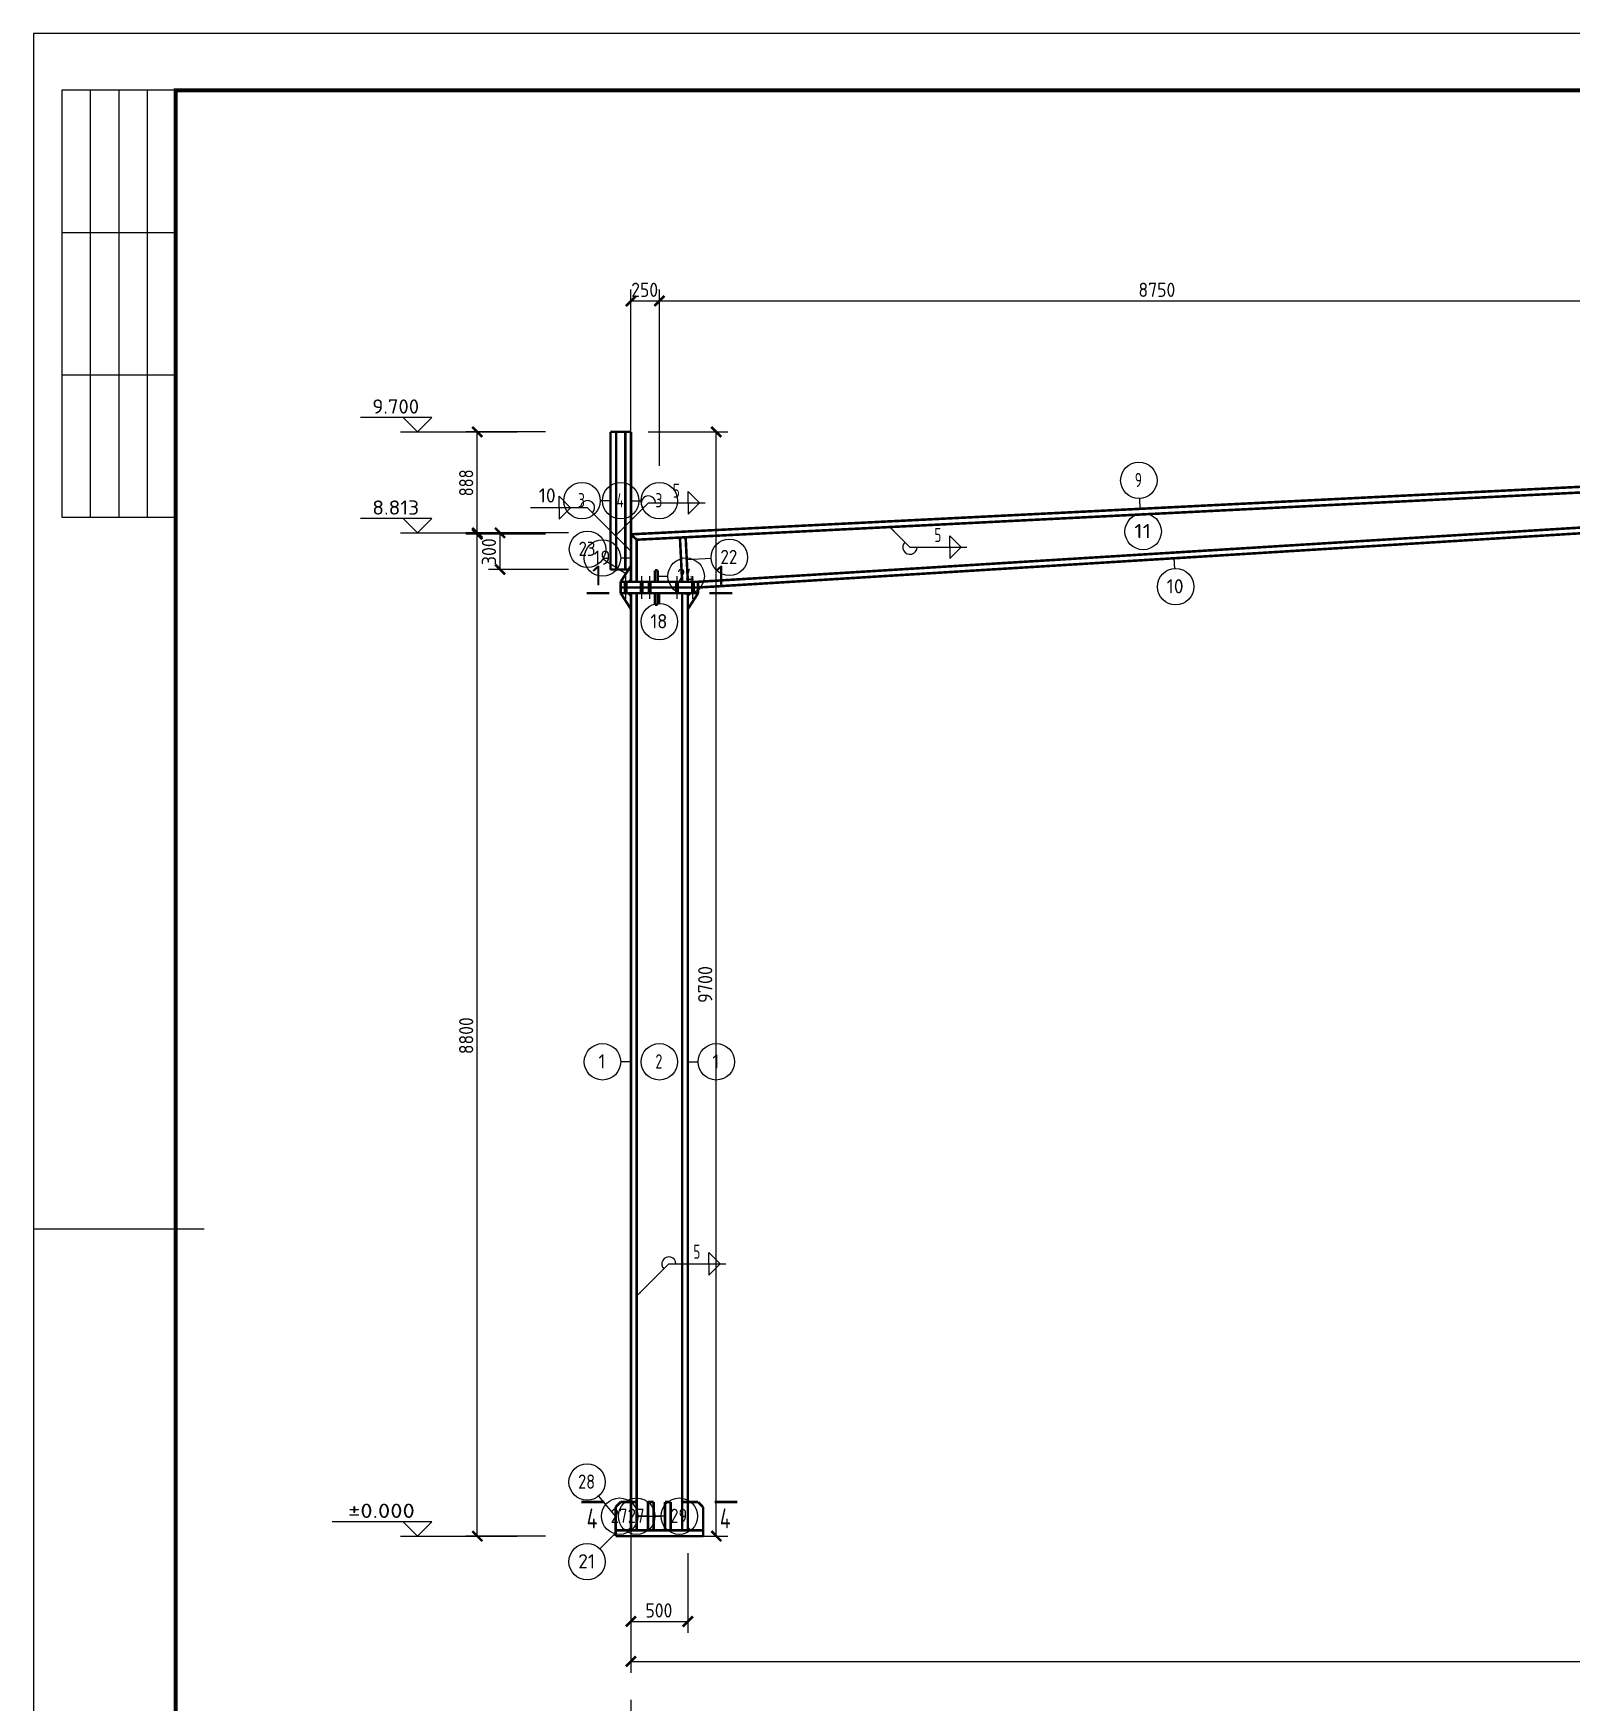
# Model space of a CAD drawing. Extents: x 14207793 to 14719554, y -1675802 to -1228715.
# Drawn here: x 14613431 to 14640460, y -1309125 to -1279800 of the extents above; entities that cross this region are included whole.
import ezdxf
from ezdxf.enums import TextEntityAlignment as Align

# ---------------------------------------------------------------- set-up
doc = ezdxf.new("R2010")
doc.units = 0
doc.header["$LTSCALE"] = 500
doc.header["$MEASUREMENT"] = 0
doc.linetypes.add('6', pattern=[8.75, 5, -1.25, 1.25, -1.25])
doc.layers.get('0').update_dxf_attribs({"linetype": 'CONTINUOUS'})
for name, color, linetype in [('10', 1, 'CONTINUOUS'), ('111', 253, '6'), ('114', 2, 'CONTINUOUS'), ('14', 2, 'CONTINUOUS'), ('图框外框__细线', 253, 'CONTINUOUS'), ('尺寸标注', 253, 'CONTINUOUS'), ('柱子', 3, 'CONTINUOUS'), ('楼层标高', 253, 'CONTINUOUS'), ('焊缝标注', 253, 'CONTINUOUS'), ('编号标注', 253, 'CONTINUOUS')]:
    doc.layers.add(name, color=color, linetype=linetype)
doc.styles.get("Standard").update_dxf_attribs({"font": 'SYSZ.shx', "width": 0.75, "bigfont": 'SYFS.shx'})

# ---------------------------------------------------------------- blocks, each defined once
blk = doc.blocks.new('997')
for p, q in [((25, 584), (5, 584)), ((5, 584), (5, 509)), ((10, 584), (10, 509)), ((15, 584), (15, 509)), ((20, 584), (20, 509)), ((5, 559), (25, 559)), ((5, 534), (25, 534)), ((5, 509), (25, 509))]:
    blk.add_line(p, q)

msp = doc.modelspace()

# ---------------------------------------------------------------- linework, layer by layer
at = {"layer": '10', "const_width": 45}
for points in [[(14623151.4, -1289635.02), (14623551.4, -1289635.02)], [(14625711.4, -1289635.02), (14625311.4, -1289635.02)], [(14623061.4, -1305600.17), (14623461.4, -1305600.17)], [(14625801.4, -1305600.17), (14625401.4, -1305600.17)]]:
    msp.add_lwpolyline(points, dxfattribs=at)
at = {"layer": '111'}
msp.add_line((14623931.4, -1304700.17), (14623931.4, -1310200.17), dxfattribs=at)
at = {"layer": '114'}
for p, q in [((14623841.4, -1289735.02), (14623841.4, -1289335.02)), ((14624121.4, -1289735.02), (14624121.4, -1289335.02)), ((14624261.4, -1289735.02), (14624261.4, -1289335.02)), ((14624741.4, -1289735.02), (14624741.4, -1289335.02)), ((14625021.4, -1289735.02), (14625021.4, -1289335.02))]:
    msp.add_line(p, q, dxfattribs=at)
at = {"layer": '114', "color": 1, "const_width": 70}
for points in [[(14623841.4, -1289635.02), (14623841.4, -1289435.02)], [(14624121.4, -1289635.02), (14624121.4, -1289435.02)], [(14624261.4, -1289635.02), (14624261.4, -1289435.02)], [(14624741.4, -1289635.02), (14624741.4, -1289435.02)], [(14625021.4, -1289635.02), (14625021.4, -1289435.02)]]:
    msp.add_lwpolyline(points, dxfattribs=at)
at = {"layer": '14', "const_width": 45}
for points in [[(14623931.4, -1288600.17), (14624031.4, -1288695.3)], [(14623931.4, -1289435.02), (14623931.4, -1288600.17)], [(14624031.4, -1288695.3), (14624031.4, -1289435.02)], [(14624792.51, -1288657.24), (14624892.26, -1288652.25)], [(14624831.4, -1289435.02), (14624792.51, -1288657.24)], [(14624892.26, -1288652.25), (14624931.4, -1289435.02)], [(14623751.4, -1289435.02), (14623931.4, -1289155.02)], [(14623891.4, -1289435.02), (14623751.4, -1289435.02)], [(14623751.4, -1289535.02), (14623751.4, -1289435.02)], [(14623751.4, -1289435.02), (14625111.4, -1289435.02)], [(14623931.4, -1289395.02), (14623891.4, -1289435.02)], [(14623931.4, -1289155.02), (14623931.4, -1289395.02)], [(14624031.4, -1289435.02), (14623931.4, -1289435.02)], [(14624351.4, -1289235.02), (14624401.4, -1289235.02)], [(14624351.4, -1289435.02), (14624351.4, -1289235.02)], [(14624401.4, -1289435.02), (14624351.4, -1289435.02)], [(14624401.4, -1289235.02), (14624401.4, -1289435.02)], [(14624931.4, -1289435.02), (14624831.4, -1289435.02)], [(14625111.4, -1289435.02), (14625111.4, -1289535.02)], [(14625111.4, -1289535.02), (14623751.4, -1289535.02)], [(14623751.4, -1289635.02), (14623751.4, -1289535.02)], [(14623751.4, -1289535.02), (14625111.4, -1289535.02)], [(14623751.4, -1289635.02), (14623891.4, -1289635.02)], [(14623931.4, -1289915.02), (14623751.4, -1289635.02)], [(14625111.4, -1289635.02), (14623751.4, -1289635.02)], [(14623891.4, -1289635.02), (14623931.4, -1289675.02)], [(14623931.4, -1289675.02), (14623931.4, -1289915.02)], [(14624401.4, -1289635.02), (14624351.4, -1289635.02)], [(14624351.4, -1289635.02), (14624351.4, -1289835.02)], [(14624401.4, -1289835.02), (14624401.4, -1289635.02)], [(14624931.4, -1289675.02), (14624971.4, -1289635.02)], [(14625111.4, -1289635.02), (14624931.4, -1289915.02)], [(14624931.4, -1289915.02), (14624931.4, -1289675.02)], [(14624971.4, -1289635.02), (14625111.4, -1289635.02)], [(14625111.4, -1289535.02), (14625111.4, -1289635.02)], [(14624351.4, -1289835.02), (14624401.4, -1289835.02)], [(14623661.4, -1305690.17), (14623751.4, -1305600.17)], [(14623661.4, -1306100.17), (14623661.4, -1305690.17)], [(14623751.4, -1305600.17), (14623931.4, -1305600.17)], [(14623931.4, -1305600.17), (14624031.4, -1305600.17)], [(14623931.4, -1306100.17), (14623931.4, -1305600.17)], [(14623931.4, -1305600.17), (14623931.4, -1306060.17)], [(14624031.4, -1305600.17), (14624031.4, -1306100.17)], [(14624231.4, -1305600.17), (14624331.4, -1305600.17)], [(14624231.4, -1306100.17), (14624231.4, -1305600.17)], [(14624331.4, -1305600.17), (14624331.4, -1306100.17)], [(14624531.4, -1305600.17), (14624631.4, -1305600.17)], [(14624531.4, -1306100.17), (14624531.4, -1305600.17)], [(14624631.4, -1305600.17), (14624631.4, -1306100.17)], [(14624831.4, -1305600.17), (14624931.4, -1305600.17)], [(14624831.4, -1306100.17), (14624831.4, -1305600.17)], [(14624931.4, -1305600.17), (14624931.4, -1306100.17)], [(14625111.4, -1305600.17), (14624931.4, -1305600.17)], [(14624931.4, -1305600.17), (14624931.4, -1306060.17)], [(14625201.4, -1305690.17), (14625111.4, -1305600.17)], [(14625201.4, -1306100.17), (14625201.4, -1305690.17)], [(14623891.4, -1306100.17), (14623661.4, -1306100.17)], [(14623661.4, -1306100.17), (14625201.4, -1306100.17)], [(14623661.4, -1306200.17), (14623661.4, -1306100.17)], [(14623931.4, -1306060.17), (14623891.4, -1306100.17)], [(14624031.4, -1306100.17), (14623931.4, -1306100.17)], [(14624331.4, -1306100.17), (14624231.4, -1306100.17)], [(14624631.4, -1306100.17), (14624531.4, -1306100.17)], [(14624931.4, -1306100.17), (14624831.4, -1306100.17)], [(14624931.4, -1306060.17), (14624971.4, -1306100.17)], [(14624971.4, -1306100.17), (14625201.4, -1306100.17)], [(14625201.4, -1306100.17), (14625201.4, -1306200.17)], [(14625201.4, -1306200.17), (14623661.4, -1306200.17)]]:
    msp.add_lwpolyline(points, dxfattribs=at)
at = {"layer": '图框外框__细线'}
msp.add_line((14613431.4, -1300800.17), (14616431.4, -1300800.17), dxfattribs=at)
msp.add_lwpolyline([(14613431.4, -1321800.17), (14702531.4, -1321800.17), (14702531.4, -1279800.17), (14613431.4, -1279800.17), (14613431.4, -1321800.17)], dxfattribs=at)
at = {"layer": '图框外框__细线', "const_width": 70}
msp.add_lwpolyline([(14615931.4, -1320800.17), (14701531.4, -1320800.17), (14701531.4, -1280800.17), (14615931.4, -1280800.17), (14615931.4, -1320800.17)], dxfattribs=at)
at = {"layer": '尺寸标注'}
for p, q in [((14623931.4, -1287400.17), (14623931.4, -1284300.17)), ((14624431.4, -1287400.17), (14624431.4, -1284300.17)), ((14624431.4, -1287400.17), (14624431.4, -1284300.17)), ((14623931.4, -1284500.17), (14624431.4, -1284500.17)), ((14624431.4, -1284500.17), (14641931.4, -1284500.17)), ((14622431.4, -1286800.17), (14621031.4, -1286800.17)), ((14621231.4, -1288575.17), (14621231.4, -1286800.17)), ((14624231.4, -1286800.17), (14625631.4, -1286800.17)), ((14625431.4, -1306200.17), (14625431.4, -1286800.17)), ((14622431.4, -1288575.17), (14621031.4, -1288575.17)), ((14622431.4, -1288600.17), (14621031.4, -1288600.17)), ((14621231.4, -1306200.17), (14621231.4, -1288600.17)), ((14622831.4, -1288575.17), (14621431.4, -1288575.17)), ((14621631.4, -1289219.01), (14621631.4, -1288575.17)), ((14622831.4, -1289219.01), (14621431.4, -1289219.01)), ((14622431.4, -1306200.17), (14621031.4, -1306200.17)), ((14624231.4, -1306200.17), (14625631.4, -1306200.17)), ((14623931.4, -1306500.17), (14623931.4, -1308600.17)), ((14623931.4, -1306500.17), (14623931.4, -1307900.17)), ((14624931.4, -1306500.17), (14624931.4, -1307900.17)), ((14623931.4, -1307700.17), (14624931.4, -1307700.17)), ((14623931.4, -1308400.17), (14671931.4, -1308400.17))]:
    msp.add_line(p, q, dxfattribs=at)
at = {"layer": '尺寸标注', "const_width": 45}
for points in [[(14623843.01, -1284588.56), (14624019.79, -1284411.79)], [(14624343.01, -1284588.56), (14624519.79, -1284411.79)], [(14624343.01, -1284588.56), (14624519.79, -1284411.79)], [(14621143.01, -1286711.79), (14621319.79, -1286888.56)], [(14625343.01, -1286711.79), (14625519.79, -1286888.56)], [(14621143.01, -1288486.79), (14621319.79, -1288663.56)], [(14621143.01, -1288511.79), (14621319.79, -1288688.56)], [(14621543.01, -1288486.79), (14621719.79, -1288663.56)], [(14621543.01, -1289130.63), (14621719.79, -1289307.41)], [(14621143.01, -1306111.79), (14621319.79, -1306288.56)], [(14625343.01, -1306111.79), (14625519.79, -1306288.56)], [(14623843.01, -1307788.56), (14624019.79, -1307611.79)], [(14624843.01, -1307788.56), (14625019.79, -1307611.79)], [(14623843.01, -1308488.56), (14624019.79, -1308311.79)]]:
    msp.add_lwpolyline(points, dxfattribs=at)
at = {"layer": '柱子', "const_width": 45}
for points in [[(14623571.4, -1286800.17), (14623931.4, -1286800.17)], [(14623571.4, -1286800.17), (14623671.4, -1286800.17)], [(14623571.4, -1289219.01), (14623571.4, -1286800.17)], [(14623671.4, -1289219.01), (14623671.4, -1286800.17)], [(14623831.4, -1286800.17), (14623931.4, -1286800.17)], [(14623831.4, -1289219.01), (14623831.4, -1286800.17)], [(14623931.4, -1289219.01), (14623931.4, -1286800.17)], [(14623931.4, -1288600.17), (14641831.38, -1287705.17)], [(14624031.4, -1288695.3), (14641831.38, -1287805.3)], [(14625111.4, -1289435.02), (14641831.38, -1288407.59)], [(14625111.4, -1289535.21), (14641831.38, -1288507.78)], [(14623571.4, -1289219.01), (14623931.4, -1289219.01)], [(14623931.4, -1289635.02), (14624031.4, -1289635.02)], [(14623931.4, -1306100.17), (14623931.4, -1289635.02)], [(14624031.4, -1306100.17), (14624031.4, -1289635.02)], [(14624831.4, -1289635.02), (14624931.4, -1289635.02)], [(14624831.4, -1306100.17), (14624831.4, -1289635.02)], [(14624931.4, -1306100.17), (14624931.4, -1289635.02)]]:
    msp.add_lwpolyline(points, dxfattribs=at)
at = {"layer": '楼层标高'}
for p, q in [((14620431.4, -1286550.17), (14619181.4, -1286550.17)), ((14620181.4, -1286800.17), (14619931.4, -1286550.17)), ((14620181.4, -1286800.17), (14620431.4, -1286550.17)), ((14619881.4, -1286800.17), (14621931.4, -1286800.17)), ((14620431.4, -1288325.17), (14619181.4, -1288325.17)), ((14620181.4, -1288575.17), (14619931.4, -1288325.17)), ((14620181.4, -1288575.17), (14620431.4, -1288325.17)), ((14619881.4, -1288575.17), (14621931.4, -1288575.17)), ((14620431.4, -1305950.17), (14618681.4, -1305950.17)), ((14620181.4, -1306200.17), (14619931.4, -1305950.17)), ((14620181.4, -1306200.17), (14620431.4, -1305950.17)), ((14619881.4, -1306200.17), (14621931.4, -1306200.17))]:
    msp.add_line(p, q, dxfattribs=at)
at = {"layer": '焊缝标注'}
for p, q in [((14622668.64, -1288132.51), (14622668.64, -1287932.51)), ((14622868.64, -1288132.51), (14622668.64, -1287932.51)), ((14624937.31, -1288048.85), (14624937.31, -1287848.85)), ((14624937.31, -1287848.85), (14625137.31, -1288048.85)), ((14623168.64, -1288132.51), (14622168.64, -1288132.51)), ((14622668.64, -1288132.51), (14622668.64, -1288332.51)), ((14622868.64, -1288132.51), (14622668.64, -1288332.51)), ((14623931.4, -1288897.09), (14623168.64, -1288132.51)), ((14623671.4, -1288614.31), (14624237.31, -1288048.85)), ((14624237.31, -1288048.85), (14625237.31, -1288048.85)), ((14624937.31, -1288048.85), (14624937.31, -1288248.85)), ((14624937.31, -1288248.85), (14625137.31, -1288048.85)), ((14628481.39, -1288472.8), (14628833.96, -1288827.33)), ((14628833.96, -1288827.33), (14629833.96, -1288827.33)), ((14629533.96, -1288827.33), (14629533.96, -1288627.33)), ((14629533.96, -1288627.33), (14629733.96, -1288827.33)), ((14629533.96, -1288827.33), (14629533.96, -1289027.33)), ((14629533.96, -1289027.33), (14629733.96, -1288827.33)), ((14624031.4, -1301983.89), (14624597.31, -1301418.43)), ((14624597.31, -1301418.43), (14625597.31, -1301418.43)), ((14625297.31, -1301418.43), (14625297.31, -1301218.43)), ((14625297.31, -1301218.43), (14625497.31, -1301418.43)), ((14625297.31, -1301418.43), (14625297.31, -1301618.43)), ((14625297.31, -1301618.43), (14625497.31, -1301418.43))]:
    msp.add_line(p, q, dxfattribs=at)
for centre, start, end in [((14624237.31, -1288048.85), 0, 224.977194), ((14623168.64, -1288132.51), 314.931548, 180.000005), ((14628833.96, -1288827.33), 134.84028, 0), ((14624597.31, -1301418.43), 0, 224.977194)]:
    msp.add_arc(centre, 125, start, end, dxfattribs=at)
for points in [[(14623671.4, -1288614.31), (14623752.74, -1288554.24), (14623731.54, -1288533.01)], [(14628481.39, -1288472.8), (14628541.27, -1288554.28), (14628562.54, -1288533.13)], [(14623931.4, -1288897.09), (14623871.39, -1288815.71), (14623850.15, -1288836.89)], [(14624031.4, -1301983.89), (14624112.74, -1301923.81), (14624091.54, -1301902.59)]]:
    msp.add_solid(points, dxfattribs=at)
at = {"layer": '编号标注'}
for p, q in [((14623571.4, -1288009.59), (14623391.4, -1288009.59)), ((14623931.4, -1288009.59), (14624111.4, -1288009.59)), ((14632881.39, -1288152.67), (14632872.4, -1287972.9)), ((14623841.4, -1289295.02), (14623437.63, -1289035.46)), ((14623931.4, -1289017.6), (14623751.4, -1289017.6)), ((14624911.83, -1289043.64), (14625341.29, -1289022.16)), ((14633471.39, -1289021.49), (14633482.43, -1289201.16)), ((14624401.4, -1289335.02), (14624581.4, -1289335.02)), ((14624431.4, -1289635.02), (14624431.4, -1289815.02)), ((14623931.4, -1297867.6), (14623751.4, -1297867.6)), ((14624931.4, -1297867.6), (14625111.4, -1297867.6)), ((14623661.4, -1305850.17), (14623366.26, -1305496)), ((14624031.4, -1305850.17), (14624461.4, -1305850.17)), ((14624231.4, -1305850.17), (14624051.4, -1305850.17)), ((14624531.4, -1305850.17), (14624351.4, -1305850.17)), ((14623661.4, -1306150.17), (14623387.67, -1306423.9))]:
    msp.add_line(p, q, dxfattribs=at)
at = {"layer": '编号标注', "const_width": 10}
for points in [[(14623576.4, -1288009.59, 1), (14623566.4, -1288009.59, 1), (14623576.4, -1288009.59, 1)], [(14623936.4, -1288009.59, 1), (14623926.4, -1288009.59, 1), (14623936.4, -1288009.59, 1)], [(14632886.39, -1288152.67, 1), (14632876.39, -1288152.67, 1), (14632886.39, -1288152.67, 1)], [(14623936.4, -1289017.6, 1), (14623926.4, -1289017.6, 1), (14623936.4, -1289017.6, 1)], [(14624916.83, -1289043.64, 1), (14624906.83, -1289043.64, 1), (14624916.83, -1289043.64, 1)], [(14633476.39, -1289021.49, 1), (14633466.39, -1289021.49, 1), (14633476.39, -1289021.49, 1)], [(14623846.4, -1289295.02, 1), (14623836.4, -1289295.02, 1), (14623846.4, -1289295.02, 1)], [(14624406.4, -1289335.02, 1), (14624396.4, -1289335.02, 1), (14624406.4, -1289335.02, 1)], [(14624436.4, -1289635.02, 1), (14624426.4, -1289635.02, 1), (14624436.4, -1289635.02, 1)], [(14623936.4, -1297867.6, 1), (14623926.4, -1297867.6, 1), (14623936.4, -1297867.6, 1)], [(14624936.4, -1297867.6, 1), (14624926.4, -1297867.6, 1), (14624936.4, -1297867.6, 1)], [(14623666.4, -1305850.17, 1), (14623656.4, -1305850.17, 1), (14623666.4, -1305850.17, 1)], [(14624036.4, -1305850.17, 1), (14624026.4, -1305850.17, 1), (14624036.4, -1305850.17, 1)], [(14624236.4, -1305850.17, 1), (14624226.4, -1305850.17, 1), (14624236.4, -1305850.17, 1)], [(14624536.4, -1305850.17, 1), (14624526.4, -1305850.17, 1), (14624536.4, -1305850.17, 1)], [(14623666.4, -1306150.17, 1), (14623656.4, -1306150.17, 1), (14623666.4, -1306150.17, 1)]]:
    msp.add_lwpolyline(points, format="xyb", dxfattribs=at)
at = {"layer": '编号标注'}
for centre in [(14632856.42, -1287653.3), (14623071.4, -1288009.59), (14623751.4, -1288009.59), (14624431.4, -1288009.59), (14632931.39, -1288551.44), (14623168.46, -1288862.42), (14623431.4, -1289017.6), (14625660.89, -1289006.19), (14624901.4, -1289335.02), (14633502.06, -1289520.55), (14624431.4, -1290135.02), (14623431.4, -1297867.6), (14624431.4, -1297867.6), (14625431.4, -1297867.6), (14623161.4, -1305250.17), (14623731.4, -1305850.17), (14624031.4, -1305850.17), (14624781.4, -1305850.17), (14623161.4, -1306650.17)]:
    msp.add_circle(centre, 320, dxfattribs=at)

# ---------------------------------------------------------------- block references
at = {"layer": '图框外框__细线', "xscale": 100, "yscale": 100, "zscale": 100}
msp.add_blockref('997', (14613431.4, -1339200.17), dxfattribs=at)

# ---------------------------------------------------------------- texts
at = {"layer": '10'}
for s, width, p, p2 in [('1', 2.267999, (14623243.4, -1289499.52), (14623432.4, -1289499.52)), ('1', 2.267999, (14625403.4, -1289499.52), (14625592.4, -1289499.52)), ('4', 0.756, (14623153.4, -1306064.67), (14623342.4, -1306064.67)), ('4', 0.756, (14625493.4, -1306064.67), (14625682.4, -1306064.67))]:
    msp.add_text(s, height=350, dxfattribs=dict(at, width=width)).set_placement(p, p2, align=Align.FIT)
at = {"layer": '尺寸标注'}
for s, width, p, p2 in [('250', 0.735, (14623936.4, -1284430.17), (14624408.9, -1284430.17)), ('8750', 0.734999, (14632848.9, -1284430.17), (14633496.4, -1284430.17)), ('500', 0.735, (14624186.4, -1307630.17), (14624658.9, -1307630.17))]:
    msp.add_text(s, height=250, dxfattribs=dict(at, width=width)).set_placement(p, p2, align=Align.FIT)
for s, width, p, p2 in [('888', 0.735006, (14621161.4, -1287932.67), (14621161.4, -1287460.17)), ('300', 0.734996, (14621561.4, -1289142.09), (14621561.4, -1288669.59)), ('9700', 0.734999, (14625361.4, -1296832.67), (14625361.4, -1296185.17)), ('8800', 0.734999, (14621161.4, -1297732.67), (14621161.4, -1297085.17))]:
    msp.add_text(s, height=250, rotation=90, dxfattribs=dict(at, width=width)).set_placement(p, p2, align=Align.FIT)
at = {"layer": '楼层标高'}
for s, width, p, p2 in [('9.700', 0.8225, (14619386.4, -1286480.17), (14620208.9, -1286480.17)), ('8.813', 0.863625, (14619386.4, -1288255.17), (14620208.9, -1288255.17)), ('±0.000', 0.900274, (14618961.4, -1305880.17), (14620133.9, -1305880.17))]:
    msp.add_text(s, height=250, dxfattribs=dict(at, width=width)).set_placement(p, p2, align=Align.FIT)
at = {"layer": '焊缝标注'}
for s, width, p, p2 in [('10', 0.833, (14622311.14, -1288042.51), (14622608.64, -1288042.51)), ('5', 0.734999, (14624667.31, -1287958.85), (14624789.81, -1287958.85)), ('5', 0.734995, (14629263.96, -1288737.34), (14629386.46, -1288737.34)), ('5', 0.734999, (14625027.31, -1301328.43), (14625149.81, -1301328.43))]:
    msp.add_text(s, height=250, dxfattribs=dict(at, width=width)).set_placement(p, p2, align=Align.FIT)
at = {"layer": '编号标注'}
for s, width, p, p2 in [('9', 0.791542, (14632786.42, -1287770.8), (14632908.92, -1287770.8)), ('3', 0.735004, (14623001.4, -1288127.1), (14623123.9, -1288127.1)), ('4', 0.685999, (14623681.4, -1288127.1), (14623803.9, -1288127.1)), ('3', 0.734999, (14624361.4, -1288127.1), (14624483.9, -1288127.1)), ('11', 1.190002, (14632773.89, -1288668.94), (14633071.39, -1288668.94)), ('23', 0.735, (14623010.96, -1288979.92), (14623308.46, -1288979.92)), ('19', 0.861724, (14623273.9, -1289135.1), (14623571.4, -1289135.1)), ('22', 0.735, (14625503.39, -1289123.68), (14625800.89, -1289123.68)), ('24', 0.714, (14624743.9, -1289452.52), (14625041.4, -1289452.52)), ('10', 0.833002, (14633344.56, -1289638.05), (14633642.06, -1289638.05)), ('18', 0.833, (14624273.9, -1290252.52), (14624571.4, -1290252.52)), ('1', 2.057997, (14623361.4, -1297985.1), (14623483.9, -1297985.1)), ('2', 0.734999, (14624361.4, -1297985.1), (14624483.9, -1297985.1)), ('1', 2.057997, (14625361.4, -1297985.1), (14625483.9, -1297985.1)), ('28', 0.735, (14623003.9, -1305367.67), (14623301.4, -1305367.67)), ('27', 0.735, (14623573.9, -1305967.67), (14623871.4, -1305967.67)), ('27', 0.735, (14623873.9, -1305967.67), (14624171.4, -1305967.67)), ('29', 0.757272, (14624623.9, -1305967.67), (14624921.4, -1305967.67)), ('21', 0.999599, (14623003.9, -1306767.67), (14623301.4, -1306767.67))]:
    msp.add_text(s, height=250, dxfattribs=dict(at, width=width)).set_placement(p, p2, align=Align.FIT)

doc.saveas('drawing.dxf')
